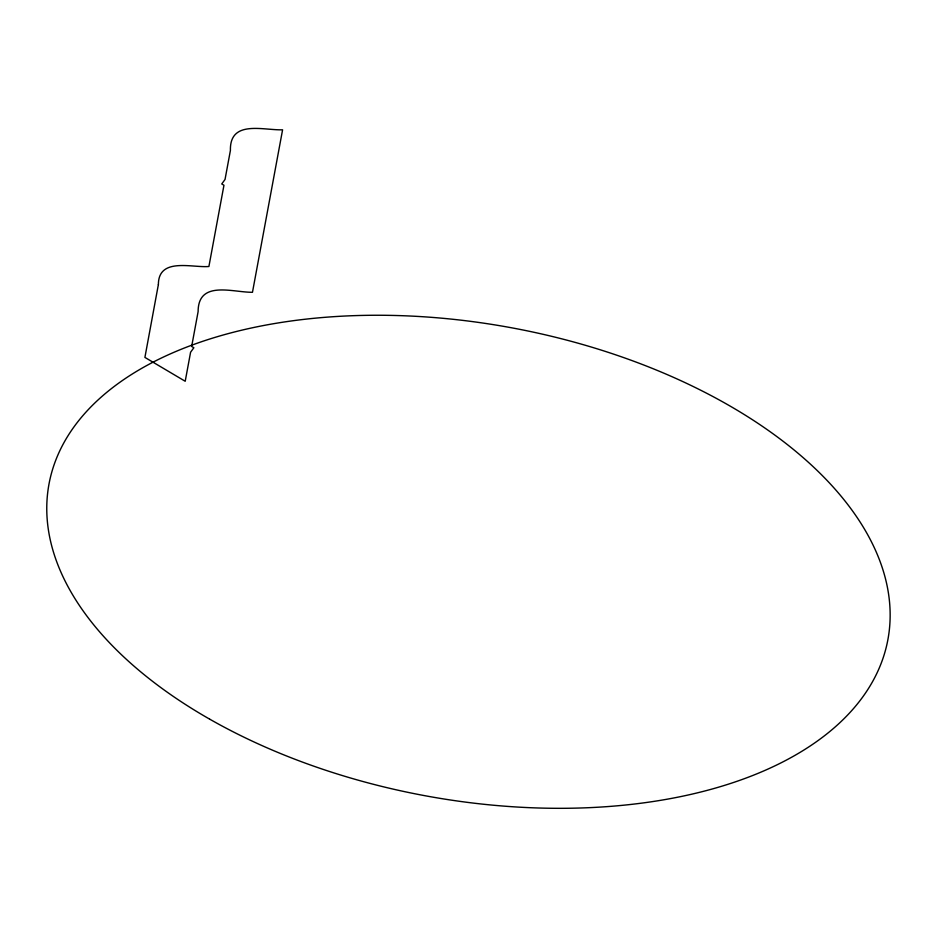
<?xml version="1.0" encoding="UTF-8"?>
<svg xmlns="http://www.w3.org/2000/svg" width="937" height="937" viewBox="0 0 937 937"><rect width="100%" height="100%" fill="white"/><g stroke="black" fill="none" stroke-linecap="round" stroke-linejoin="round"><path stroke-width="1.41" d="M158.388 284.485L144.907 357.407L185.21 381.265L190.586 352.242L193.854 347.732L191.663 346.444L198.117 311.623C198.152 279.8 232.786 292.496 252.475 292.285L282.587 129.81C263.238 130.43 229.624 119.456 230.408 150.447L225.032 179.459L221.753 183.957L223.955 185.257L208.904 266.495C192.144 267.947 158.47 257.007 158.388 284.485M209.595 719.101A426.604 237.939 10.5 0 0 886.179 647.514A426.604 237.939 10.5 0 0 309.585 318.744A426.604 237.939 10.5 0 0 209.595 719.101"/></g></svg>
